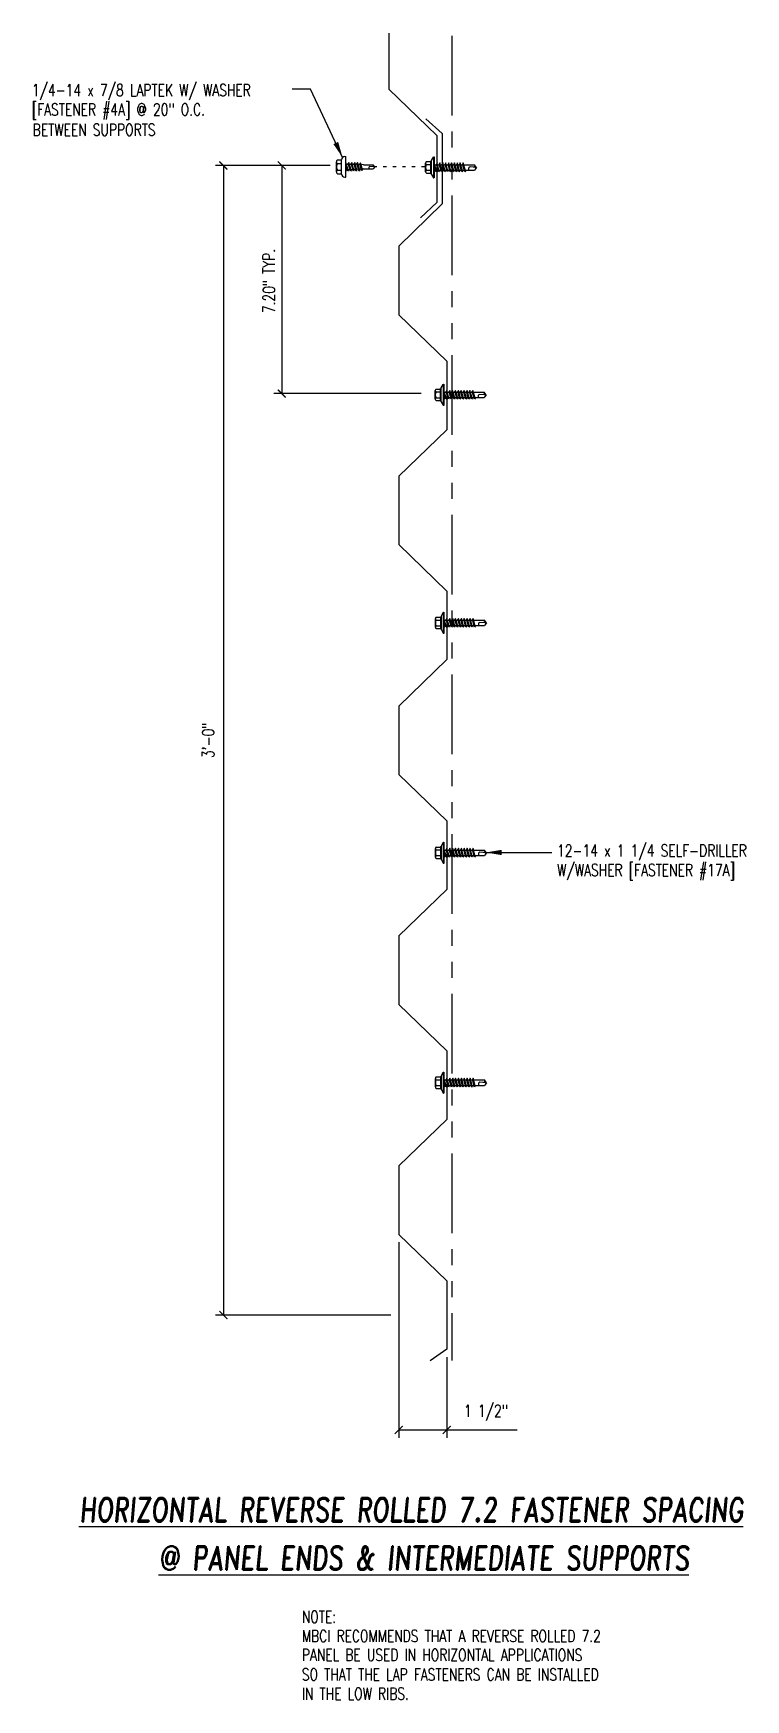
# Model space of a CAD drawing. Extents: x 22.6 to 44.9, y 27.7 to 79.9.
import ezdxf

# ---------------------------------------------------------------- set-up
doc = ezdxf.new("R2010")
doc.units = 0
doc.header["$LTSCALE"] = 4
doc.header["$MEASUREMENT"] = 0
doc.linetypes.add('DOT', pattern=[0.25, 0, -0.25])
doc.linetypes.add('PHANTOM', pattern=[2.5, 1.25, -0.25, 0.25, -0.25, 0.25, -0.25])
doc.layers.get('0').update_dxf_attribs({"linetype": 'CONTINUOUS'})
doc.layers.get('Defpoints').update_dxf_attribs({"linetype": 'CONTINUOUS'})
for name, color, linetype in [('DIM', 2, 'CONTINUOUS'), ('FASTENER', 9, 'CONTINUOUS'), ('LABEL', 6, 'CONTINUOUS'), ('PANEL-S', 11, 'CONTINUOUS'), ('SUB', 3, 'CONTINUOUS'), ('TEXT', 2, 'CONTINUOUS')]:
    doc.layers.add(name, color=color, linetype=linetype)
doc.styles.add('ROMAND', font='romand', dxfattribs={"height": 0.075})
doc.styles.add('TEXT', font='SIMPLEX.shx', dxfattribs={"width": 0.75, "height": 0.375})
doc.styles.add('TEXT1', font='ROMANS.shx', dxfattribs={"width": 0.75, "height": 0.375})
doc.dimstyles.new('DETAIL', dxfattribs={"dimscale": 4, "dimtxt": 0.375, "dimasz": 0.0625, "dimexe": 0.0625, "dimexo": 0.0625, "dimgap": 0.0625, "dimtad": 1, "dimdec": 4, "dimzin": 3, "dimdsep": 46, "dimlunit": 4, "dimtxsty": 'TEXT1', "dimblk": 'ARCHTICK', "dimcen": 0.0625, "dimclrd": 7, "dimclre": 7, "dimclrt": 2, "dimadec": 0, "dimazin": 0, "dimtfac": 0.6, "dimtdec": 4, "dimtmove": 0, "dimatfit": 3, "dimfxl": 1, "dimfrac": 2, "dimtolj": 1, "dimtzin": 0, "dimarcsym": 0})
doc.dimstyles.new('DETAIL$7', dxfattribs={"dimscale": 4, "dimtxt": 0.375, "dimasz": 0.125, "dimexe": 0.0625, "dimexo": 0.0625, "dimgap": 0.0625, "dimtad": 1, "dimdec": 4, "dimzin": 3, "dimdsep": 46, "dimlunit": 4, "dimtxsty": 'TEXT', "dimblk": 'ARCHTICK', "dimcen": 0.0625, "dimclrd": 7, "dimclre": 7, "dimclrt": 2, "dimadec": 0, "dimazin": 0, "dimtfac": 0.6, "dimtdec": 4, "dimtmove": 0, "dimatfit": 3, "dimfxl": 1, "dimfrac": 2, "dimtolj": 1, "dimtzin": 0, "dimarcsym": 0})

# ---------------------------------------------------------------- blocks, each defined once
blk = doc.blocks.new('LAY-LAB')
at = {"layer": 'LABEL', "color": 6, "style": 'ROMAND', "oblique": 5, "width": 0.75}
blk.add_attdef('LAY-LAB', (0.01702886095377032, 0.03621175060766779), '', height=0.1875, dxfattribs=at)
blk = doc.blocks.new('_ArchTick')
at = {"color": 0, "const_width": 0.15}
blk.add_lwpolyline([(-0.5, -0.5), (0.5, 0.5)], dxfattribs=at)
blk = doc.blocks.new('*D7')
at = {"layer": 'Defpoints', "color": 0, "transparency": 16777216}
for p in [(34.02856648724718, 42.24862728254652), (35.52856648724718, 38.6486272825465), (35.52856648724718, 36.12452740655851)]:
    blk.add_point(p, dxfattribs=at)
at = {"layer": 'TEXT', "color": 7, "lineweight": -2, "transparency": 16777216}
for p, q in [((34.02856648724718, 41.99862728254652), (34.02856648724718, 35.87452740655851)), ((35.52856648724718, 38.3986272825465), (35.52856648724718, 35.87452740655851)), ((34.02856648724718, 36.12452740655851), (35.52856648724718, 36.12452740655851)), ((35.52856648724718, 36.12452740655851), (37.73838791581861, 36.12452740655851))]:
    blk.add_line(p, q, dxfattribs=at)
at = {"layer": 'TEXT', "color": 7, "lineweight": -2, "transparency": 16777216, "xscale": 0.25, "yscale": 0.25, "zscale": 0.25, "rotation": 180}
blk.add_blockref('_ArchTick', (34.02856648724718, 36.12452740655851), dxfattribs=at)
at = {"layer": 'TEXT', "color": 7, "lineweight": -2, "transparency": 16777216, "xscale": 0.25, "yscale": 0.25, "zscale": 0.25}
blk.add_blockref('_ArchTick', (35.52856648724718, 36.12452740655851), dxfattribs=at)
at = {"layer": 'TEXT', "color": 2, "transparency": 16777216, "insert": (36.75847720153289, 36.6602416922728), "char_height": 0.375, "attachment_point": 5, "style": 'TEXT1'}
blk.add_mtext('\\A1;1 1/2"', dxfattribs=at)
blk = doc.blocks.new('*D8')
at = {"layer": 'Defpoints', "color": 0, "transparency": 16777216}
for p in [(32.13363207351371, 75.72162728254649), (28.53397475717298, 39.7216272825465), (34.02856648724718, 39.7216272825465)]:
    blk.add_point(p, dxfattribs=at)
at = {"layer": 'TEXT', "color": 7, "lineweight": -2, "transparency": 16777216}
for p, q in [((31.88363207351371, 75.7216272825465), (28.283974757173, 75.7216272825465)), ((28.533974757173, 75.7216272825465), (28.53397475717298, 39.7216272825465)), ((33.77856648724718, 39.7216272825465), (28.28397475717298, 39.7216272825465))]:
    blk.add_line(p, q, dxfattribs=at)
at = {"layer": 'TEXT', "color": 7, "lineweight": -2, "transparency": 16777216, "xscale": 0.25, "yscale": 0.25, "zscale": 0.25}
for p, rotation in [((28.533974757173, 75.7216272825465), 90), ((28.53397475717298, 39.7216272825465), 270)]:
    blk.add_blockref('_ArchTick', p, dxfattribs=dict(at, rotation=rotation))
at = {"layer": 'TEXT', "color": 2, "transparency": 16777216, "insert": (28.0607604714587, 57.72162728254651), "char_height": 0.375, "attachment_point": 5, "rotation": 90, "style": 'TEXT1'}
blk.add_mtext('\\A1;3\'-0"', dxfattribs=at)
blk = doc.blocks.new('fz5')
at = {"layer": 'FASTENER'}
for p, q in [((-0.3257336523008476, 0.0711859360493392), (-0.3257336523008476, 0.03687668227665597)), ((-0.3257336523008476, 0.03687668227665597), (0.3222401676546127, 0.03687668227666308)), ((-0.2257336523008497, 0.1711859360493406), (0.2136469996305088, 0.1711859360493406)), ((-0.2171404842768219, 0.305071462036608), (-0.2171404842768219, 0.1711859360493406)), ((-0.1627114102537632, 0.3365750513696923), (0.1592179256073791, 0.3365750513696923)), ((-0.1409534310539051, -0.01403083081205381), (0.03734135838194774, 0.03687668227666308)), ((-0.1082823362305234, 0.3050714620365937), (-0.1082823362305234, 0.1711859360493406)), ((-0.1052880164057832, -0.03413018308585691), (0.1374599464076702, 0.03518028377235538)), ((-0.08803113739200441, 0.03687668227666308), (-0.08803113739200441, 0.001079775424969398)), ((-0.08803113739200441, 0.03687668227666308), (0.08453765274576597, 0.03687668227666308)), ((0.08453765274576597, 0.03687668227666308), (0.1344497620375265, 0.03687668227666308)), ((0.08453765274576952, 0.02006967753533218), (0.08453765274576952, -0.04054461424517797)), ((0.1047888515842885, 0.3050714620365937), (0.1047888515842885, 0.1711859360493406)), ((0.1374599464076702, 0.03518028377235538), (0.1344497620375265, 0.03687668227666308)), ((0.2136469996305088, 0.3050714620365511), (0.2136469996305088, 0.1711859360493406)), ((0.3222401676545417, 0.07118593604934631), (0.3222401676545417, 0.03687668227665597)), ((-0.1052880164057832, -0.03413018308585691), (-0.1409534310539051, -0.01403083081205381)), ((-0.1409534310539051, -0.1049278210469211), (0.1017945317595483, -0.03561735418870882)), ((-0.1052880164057832, -0.1250271733207242), (-0.1409534310539051, -0.1049278210469211)), ((-0.1409534310539051, -0.1958248112817884), (0.1017945317595483, -0.1265143444235761)), ((-0.1052880164057832, -0.2159241635555915), (-0.1409534310539051, -0.1958248112817884)), ((-0.1409534310539051, -0.2867218015166557), (0.1017945317595483, -0.2174113346584434)), ((-0.1052880164057832, -0.3068211537904588), (-0.1409534310539051, -0.2867218015166557)), ((-0.1409534310539051, -0.377618791751523), (0.1017945317595483, -0.3083083248933107)), ((-0.1052880164057832, -0.3977181440253261), (-0.1409534310539051, -0.377618791751523)), ((-0.1220416360769754, -0.4631160030395947), (0.0885005517078632, -0.4030010708293048)), ((-0.08637622142885348, -0.4832153553133978), (-0.1220416360769754, -0.4631160030395947)), ((-0.1052880164057832, -0.1250271733207242), (0.1374599464076702, -0.05571670646251192)), ((-0.1052880164057832, -0.2159241635555915), (0.1374599464076702, -0.1466136966973792)), ((-0.1052880164057832, -0.3068211537904588), (0.1374599464076702, -0.2375106869322465)), ((-0.1052880164057832, -0.3977181440253261), (0.1374599464076702, -0.3284076771671138)), ((-0.08803113739200441, -0.02920292302938776), (-0.08803113739200441, -0.0898172148098979)), ((-0.08803113739200441, -0.1200999132642551), (-0.08803113739200441, -0.1807142050447652)), ((-0.08382277888452094, -0.2704096062344377), (-0.08803113739200441, -0.2109969034991224)), ((-0.08637622142885348, -0.4832153553133978), (0.1241659663559851, -0.4231004231031079)), ((-0.07751193847176907, -0.3595046975359182), (-0.08172029697924543, -0.3000919948005958)), ((-0.0712010980590243, -0.4485997888373987), (-0.07540945656649356, -0.3891870861020834)), ((-0.06646003862478622, -0.5155330489947829), (-0.06909861615374169, -0.4782821774035568)), ((-0.06646003862478622, -0.5155330489947829), (-0.06646003862478622, -0.819984783339244)), ((0.06296655397855133, -0.5158867690668529), (0.06296655397855133, -0.819984783339244)), ((0.06299154628657178, -0.5151802129509093), (0.06838567524350125, -0.439027057352412)), ((0.07057495566764871, -0.4081192659146922), (0.07495705135898234, -0.3462537788835007)), ((0.0771463317831298, -0.3153459874457738), (0.08152842747447053, -0.2534805004145895)), ((0.08371770789861799, -0.2225727089768625), (0.08453765274576952, -0.2109969034991224)), ((0.08453765274576952, -0.07082731269954223), (0.08453765274576952, -0.1314416044800453)), ((0.08453765274576952, -0.1617243029344024), (0.08453765274576952, -0.2109969034991224)), ((0.1241659663559851, -0.4231004231031079), (0.0885005517078632, -0.4030010708293048)), ((0.1374599464076702, -0.05571670646251192), (0.1017945317595483, -0.03561735418870882)), ((0.1374599464076702, -0.1466136966973792), (0.1017945317595483, -0.1265143444235761)), ((0.1374599464076702, -0.2375106869322465), (0.1017945317595483, -0.2174113346584434)), ((0.1374599464076702, -0.3284076771671138), (0.1017945317595483, -0.3083083248933107)), ((-0.001746742323117445, -0.8655537150908543), (-0.06646003862478622, -0.819984783339244)), ((-0.003145499025965393, -0.8538366038151679), (0.008950598423258072, -0.7138288753829869)), ((-0.001746742323117445, -0.8655537150908543), (0.06296655397855133, -0.8199847833392511))]:
    blk.add_line(p, q, dxfattribs=at)
for centre, radius, start, end in [((-0.2257336523008497, 0.0711859360493392), 0.1, 90.0000000000005, 180), ((-0.1627114102537632, 0.2738044223143916), 0.06277062905529672, 29.87541791658705, 150.1245820834162), ((-0.001746742323156525, 0.14103715330711), 0.195594190122193, 56.99742822392973, 123.0025717760438), ((0.1592179256073791, 0.2738044223143916), 0.06277062905529672, 29.87541791658385, 150.1245820834129), ((0.2222401676545402, 0.07118593604934631), 0.1, 0, 90.00000000000081), ((0.07296655397854934, -0.5158867690668529), 0.01, 175.9483557626219, 180), ((-0.03627573630953052, -0.7227384504607173), 0.04609557333874754, 11.14454555051887, 130.9060011362953), ((0.03904108830937147, -0.8547425298941675), 0.04219631326387199, 55.45845230643774, 194.8453903687717)]:
    blk.add_arc(centre, radius, start, end, dxfattribs=at)
blk = doc.blocks.new('sd12')
at = {"layer": 'FASTENER'}
for p, q in [((-0.2169115142321978, 0.1142587906313111), (-0.3262698841537883, 0.05927675991127757)), ((-0.3262698841537883, 0.05927675991127757), (-0.3262698841537883, 0.04859385917669812)), ((-0.3262698841537883, 0.04859385917669812), (0.3262698841538665, 0.04859385917670167)), ((-0.2169115142321978, 0.1142587906313111), (0.2169115142321942, 0.1142587906313146)), ((-0.1931287358230662, 0.1365905179669369), (0.1931287358230662, 0.1365905179669404)), ((-0.1931287358230662, 0.1187052806150461), (0.1931287358230662, 0.1187052806150497)), ((-0.180758872155117, 0.275846215121863), (-0.180758872155117, 0.1365905179669404)), ((-0.180758872155117, 0.1365905179669369), (0.180758872155117, 0.1365905179669404)), ((-0.1392066887307877, -0.01595464254284629), (0.0458259196760622, 0.03687668227666308)), ((-0.1350818810614243, 0.3022840922163184), (0.1350818810613603, 0.3022840922163184)), ((-0.1035412740826658, -0.03605399481664939), (0.1392066887307877, 0.03325647204156645)), ((-0.08940488996757523, 0.2758462151218524), (-0.08940488996757523, 0.1365905179669404)), ((-0.08628439506888697, 0.03687668227666308), (0.08628439506888697, 0.03687668227666485)), ((-0.08628439506888697, 0.03687668227666308), (-0.08628439506888697, -0.0008440363058230815)), ((0.08628439506888697, 0.03687668227666485), (0.132782785244288, 0.03687668227666485)), ((0.08628439506888697, 0.01814586580454325), (0.08628439506888697, -0.04246842597597045)), ((0.08940488996763918, 0.2758462151218524), (0.08940488996763918, 0.1365905179669404)), ((0.1392066887307877, 0.03325647204156645), (0.132782785244288, 0.03687668227666485)), ((0.180758872155117, 0.2758462151218133), (0.180758872155117, 0.1365905179669404)), ((0.2169115142321942, 0.1142587906313111), (0.3262698841537883, 0.05927675991127757)), ((0.3262698841537883, 0.05927675991127757), (0.3262698841537883, 0.04859385917669812)), ((-0.1035412740826658, -0.03605399481664584), (-0.1392066887307877, -0.01595464254284273)), ((-0.1392066887307877, -0.1068516327777136), (0.1035412740826587, -0.03754116591949774)), ((-0.1035412740826658, -0.1269509850515131), (-0.1392066887307877, -0.10685163277771)), ((-0.1392066887307877, -0.1977486230125809), (0.1035412740826587, -0.128438156154365)), ((-0.1035412740826658, -0.2178479752863804), (-0.1392066887307877, -0.1977486230125773)), ((-0.1392066887307877, -0.2886456132474482), (0.1035412740826587, -0.2193351463892323)), ((-0.1035412740826658, -0.3087449655212477), (-0.1392066887307877, -0.2886456132474446)), ((-0.1392066887307877, -0.3795426034823155), (0.1035412740826587, -0.3102321366240997)), ((-0.1035412740826658, -0.3996419557561151), (-0.1392066887307877, -0.3795426034823119)), ((-0.1392066887307877, -0.4704395937171828), (0.1035412740826587, -0.401129126858967)), ((-0.1035412740826658, -0.4905389459909824), (-0.1392066887307877, -0.4704395937171792)), ((-0.1392066887307877, -0.5613365839520501), (0.1035412740826587, -0.4920261170938343)), ((-0.1035412740826658, -0.1269509850515167), (0.1392066887307877, -0.05764051819330085)), ((-0.1035412740826658, -0.217847975286384), (0.1392066887307877, -0.1485375084281682)), ((-0.1035412740826658, -0.3087449655212513), (0.1392066887307877, -0.2394344986630355)), ((-0.1035412740826658, -0.3996419557561186), (0.1392066887307877, -0.3303314888979028)), ((-0.1035412740826658, -0.4905389459909859), (0.1392066887307877, -0.4212284791327701)), ((-0.1035412740826658, -0.5814359362258532), (0.1392066887307877, -0.5121254693676374)), ((-0.08628439506888697, -0.03112673476018024), (-0.08628439506888697, -0.09174102654069038)), ((-0.08628439506888697, -0.122023724995044), (-0.08628439506888697, -0.1826380167755577)), ((-0.08628439506888697, -0.2129207152299113), (-0.08628439506888697, -0.2735350070104214)), ((-0.08628439506888697, -0.3038177054647822), (-0.08628439506888697, -0.3644319972452887)), ((-0.08628439506888697, -0.3947146956996459), (-0.08628439506888697, -0.4553289874801596)), ((-0.08628439506888697, -0.4856116859345168), (-0.08628439506888697, -0.5462259777150269)), ((0.08628439506888697, -0.07275112443033116), (0.08628439506888697, -0.1333654162108378)), ((0.08628439506888697, -0.1636481146651949), (0.08628439506888697, -0.2242624064457051)), ((0.08628439506888697, -0.2545451049000587), (0.08628439506888697, -0.3151593966805688)), ((0.08628439506888697, -0.345442095134926), (0.08628439506888697, -0.4060563869154361)), ((0.08628439506888697, -0.4363390853697968), (0.08628439506888697, -0.496953377150307)), ((0.1392066887307877, -0.05764051819330085), (0.1035412740826658, -0.03754116591949774)), ((0.1392066887307877, -0.1485375084281682), (0.1035412740826658, -0.128438156154365)), ((0.1392066887307877, -0.2394344986630355), (0.1035412740826658, -0.2193351463892323)), ((0.1392066887307877, -0.3303314888979028), (0.1035412740826658, -0.3102321366240997)), ((0.1392066887307877, -0.4212284791327701), (0.1035412740826658, -0.401129126858967)), ((0.1392066887307877, -0.5121254693676374), (0.1035412740826658, -0.4920261170938343)), ((-0.1035412740826658, -0.5814359362258497), (-0.1392066887307877, -0.5613365839520466)), ((-0.1392066887307877, -0.6522335741869174), (0.1035412740826587, -0.5829231073287016)), ((-0.1035412740826658, -0.672332926460717), (-0.1392066887307877, -0.6522335741869139)), ((-0.1392066887307877, -0.7431305644217847), (0.1035412740826587, -0.6738200975635689)), ((-0.1035412740826658, -0.7632299166955843), (-0.1392066887307877, -0.7431305644217812)), ((-0.1392066887307877, -0.834027554656652), (0.1035412740826587, -0.7647170877984362)), ((-0.1035412740826658, -0.8541269069304516), (-0.1392066887307877, -0.8340275546566485)), ((-0.1392066887307877, -0.9249245448915193), (0.1035412740826587, -0.8556140780333035)), ((-0.1035412740826658, -0.9450238971653189), (-0.1392066887307877, -0.9249245448915158)), ((-0.1035412740826658, -0.6723329264607205), (0.1392066887307877, -0.6030224596025047)), ((-0.1035412740826658, -0.7632299166955878), (0.1392066887307877, -0.693919449837372)), ((-0.1035412740826658, -0.8541269069304551), (0.1392066887307877, -0.7848164400722393)), ((-0.1035412740826658, -0.9450238971653224), (0.1392066887307877, -0.8757134303071066)), ((-0.08628439506888697, -0.5765086761693841), (-0.08628439506888697, -0.6371229679498942)), ((-0.08628439506888697, -0.6674056664042478), (-0.08628439506888697, -0.728019958184758)), ((-0.08628439506888697, -0.7583026566391151), (-0.08628439506888697, -0.8189169484196253)), ((-0.08628439506888697, -0.8491996468739824), (-0.08628439506888697, -0.9098139386544926)), ((-0.08628439506888697, -0.9400966371088497), (-0.08628439506888697, -1.232132276977977)), ((0.08628439506888697, -0.5272360756046641), (0.08628439506888697, -0.5878503673851743)), ((0.08628439506888697, -0.618133065839535), (0.08628439506888697, -0.6787473576200416)), ((0.08628439506888697, -0.7090300560744023), (0.08628439506888697, -0.7696443478549089)), ((0.08628439506888697, -0.7999270463092696), (0.08628439506888697, -0.8605413380897762)), ((0.08628439506888697, -0.8908240365441333), (0.08628439506888697, -1.23213227697798)), ((0.1392066887307877, -0.6030224596025047), (0.1035412740826658, -0.5829231073287016)), ((0.1392066887307877, -0.693919449837372), (0.1035412740826658, -0.6738200975635689)), ((0.1392066887307877, -0.7848164400722393), (0.1035412740826658, -0.7647170877984362)), ((0.1392066887307877, -0.8757134303071066), (0.1035412740826658, -0.8556140780333035)), ((0, -1.292890852646794), (-0.08628439506888697, -1.232132276977977)), ((-0.001865008937130597, -1.277268037612545), (0.01426312099516736, -1.090591066369635)), ((0, -1.292890852646794), (0.08628439506888697, -1.232132276977984))]:
    blk.add_line(p, q, dxfattribs=at)
blk.add_lwpolyline([(-0.3306747999988033, 0.03687668227666308), (-0.3306747999988033, 0.04866576424662838), (0.3306747999988033, 0.04866576424662838), (0.3306747999988033, 0.03687668227666308)], close=True, dxfattribs=at)
for centre, radius, start, end in [((-0.1931287358230662, 0.1276478992909951), 0.008942618675945369, 90, 270), ((-0.1350818810614243, 0.2496068509483536), 0.0526772412679644, 29.87541791658705, 150.1245820834162), ((0, 0.1381882851757474), 0.16414304745301, 56.99742822392973, 123.0025717760438), ((0.1350818810613603, 0.2496068509483536), 0.0526772412679644, 29.87541791658385, 150.1245820834129), ((0.1931287358230662, 0.1276478992909951), 0.008942618675945369, 270, 90), ((-0.0460386586485555, -1.102470499806609), 0.06146076445166339, 11.14454555051887, 130.9060011362953), ((0.05438377417665663, -1.27847593905121), 0.05626175101849599, 55.45845230643774, 194.8453903687717)]:
    blk.add_arc(centre, radius, start, end, dxfattribs=at)
blk = doc.blocks.new('FD-F17A')
at = {"layer": 'TEXT', "style": 'TEXT1', "width": 0.75}
for s, p in [('12-14 x 1 1/4 SELF-DRILLER', (0.004667300146735442, -0.04080364303275985)), ('W/WASHER [FASTENER #17A]', (0.004667300146735442, -0.1925893573184742))]:
    blk.add_text(s, height=0.09375, dxfattribs=at).set_placement(p)
blk.add_attdef('(QUANTITY)', (0.004667300146735442, -0.3443750716041885), '', height=0.09375, dxfattribs=at)

msp = doc.modelspace()

# ---------------------------------------------------------------- linework, layer by layer
at = {"layer": 'DIM', "linetype": 'DOT', "ltscale": 0.2}
msp.add_line((34.84228629471288, 75.67605117179022), (33.1459153056169, 75.67605117179022), dxfattribs=at)
at = {"layer": 'PANEL-S'}
for points in [[(33.72055059897421, 79.86112463143482), (33.72055059897421, 78.11213066996174), (35.22055059897421, 76.65813066996174), (35.22055059897421, 74.56828998198847), (34.70448481107228, 74.08196586718125)], [(34.87305531401252, 77.18638983699057), (35.38912110191457, 76.7196281718812), (35.38912110191457, 74.51872117091483), (34.02856648724718, 73.19462728254655), (34.02856648724718, 71.04862728254648), (35.52856648724718, 69.59462728254653), (35.52856648724718, 67.44862728254651), (34.02856648724718, 65.9946272825465), (34.02856648724718, 63.84862728254654), (35.52856648724718, 62.39462728254647), (35.52856648724718, 60.24862728254652), (34.02856648724718, 58.79462728254651), (34.02856648724718, 56.64862728254649), (35.52856648724718, 55.19462728254649), (35.52856648724718, 53.04862728254653), (34.02856648724718, 51.59462728254653), (34.02856648724718, 49.44862728254651), (35.52856648724718, 47.9946272825465), (35.52856648724718, 45.84862728254649), (34.02856648724718, 44.39462728254654), (34.02856648724718, 42.24862728254652), (35.52856648724718, 40.79462728254651), (35.52856648724718, 38.6486272825465), (35.01250069934524, 38.28727412764516)]]:
    msp.add_lwpolyline(points, dxfattribs=at)
at = {"layer": 'SUB', "linetype": 'PHANTOM', "ltscale": 0.5}
msp.add_line((35.68711729895897, 79.78388074922482), (35.68711729895897, 38.29268666042001), dxfattribs=at)
at = {"layer": 'TEXT', "color": 7}
for p, q in [((31.68125546454574, 75.72162728254649), (29.95459696783359, 75.72162728254649)), ((30.36314777954538, 75.72162728254649), (30.36314777954537, 68.57892267098435)), ((34.73237490814734, 68.57892267098435), (30.11314777954537, 68.57892267098435))]:
    msp.add_line(p, q, dxfattribs=at)

# ---------------------------------------------------------------- block references
at = {"layer": 'FASTENER'}
for name, p, rotation in [('fz5', (32.41011047114149, 75.68110136321124), 90), ('sd12', (35.17021870558949, 75.66162330884474), 89.99999999999997), ('sd12', (35.47418782566636, 68.53976804511764), 89.99999999999997), ('sd12', (35.47823459386245, 61.39811992142948), 89.99999999999997), ('sd12', (35.47823459386245, 54.19811992142949), 89.99999999999997), ('sd12', (35.47823459386245, 46.99811992142951), 89.99999999999997)]:
    msp.add_blockref(name, p, dxfattribs=dict(at, rotation=rotation))
at = {"layer": 'LABEL', "xscale": 4, "yscale": 4, "zscale": 4}
for p, values in [((23.95578516775279, 33.10515828570292), {'LAY-LAB': '%%UHORIZONTAL REVERSE ROLLED 7.2 FASTENER SPACING'}), ((26.45241555269772, 31.59316405565), {'LAY-LAB': '%%U@ PANEL ENDS & INTERMEDIATE SUPPORTS'})]:
    msp.add_blockref('LAY-LAB', p, dxfattribs=at).add_auto_attribs(values)
at = {"layer": 'TEXT', "color": 7, "xscale": 0.25, "yscale": 0.25, "zscale": 0.25}
for p, rotation in [((30.36314777954539, 75.72162728254649), 90.00000000000001), ((30.36314777954537, 68.57892267098435), 270)]:
    msp.add_blockref('_ArchTick', p, dxfattribs=dict(at, rotation=rotation))
at = {"layer": 'TEXT', "xscale": 4, "yscale": 4, "zscale": 4}
msp.add_blockref('FD-F17A', (38.96862377547885, 54.24039296096382), dxfattribs=at)

# ---------------------------------------------------------------- texts
at = {"layer": 'TEXT', "style": 'TEXT1', "width": 0.75}
for s, p in [('1/4-14 x 7/8 LAPTEK W/ WASHER', (22.53438574801896, 77.89505416953315)), ('[FASTENER #4A] @ 20" O.C. ', (22.53438574801896, 77.28791131239029)), ('BETWEEN SUPPORTS', (22.56379535301019, 76.65096690933055)), ('NOTE:', (30.99213754682273, 30.08232893519681)), ('MBCI RECOMMENDS THAT A REVERSE ROLLED 7.2', (30.99213754682273, 29.48200773739971)), ('PANEL BE USED IN HORIZONTAL APPLICATIONS', (30.99213754682273, 28.88966676869682)), ('SO THAT THE LAP FASTENERS CAN BE INSTALLED', (30.99213754682273, 28.2775022529059)), ('IN THE LOW RIBS.', (30.99213754682273, 27.67560467940012))]:
    msp.add_text(s, height=0.375, dxfattribs=at).set_placement(p)
at = {"layer": 'TEXT', "color": 2, "insert": (29.96156154248386, 72.10756011933636), "char_height": 0.375, "attachment_point": 5, "rotation": 89.99999999999999, "style": 'TEXT1'}
msp.add_mtext('\\A1;7.20" TYP.', dxfattribs=at)

# ---------------------------------------------------------------- dimensions: what is measured, and where the dimension line sits
at = {"layer": 'TEXT'}
for base, p1, p2, angle, picture, middle in [((28.53397475717298, 39.7216272825465), (32.13363207351371, 75.72162728254649), (34.02856648724718, 39.7216272825465), 270, '*D8', (28.0607604714587, 57.72162728254651)), ((35.52856648724718, 36.12452740655851), (34.02856648724718, 42.24862728254652), (35.52856648724718, 38.6486272825465), 7.016477563892661e-15, '*D7', (36.75847720153289, 36.6602416922728))]:
    dim = msp.add_linear_dim(base=base, p1=p1, p2=p2, angle=angle, dimstyle='DETAIL', dxfattribs=at)
    dim.commit()
    dim.dimension.update_dxf_attribs({"geometry": picture, "text_midpoint": middle})

# ---------------------------------------------------------------- leaders
msp.add_leader([(32.26821385697349, 75.97405220898443), (31.26757892444965, 78.11241520276664), (30.69226513790159, 78.11241520276664)], dimstyle='DETAIL$7', override={"dimgap": 0.0625, "dimtad": 0}, dxfattribs=at)
msp.add_leader([(36.75229024504347, 54.20735451507348), (38.10337416513046, 54.20735451507348), (38.81875933605669, 54.20735451507348)], dimstyle='DETAIL$7', dxfattribs=at)

doc.saveas('drawing.dxf')
